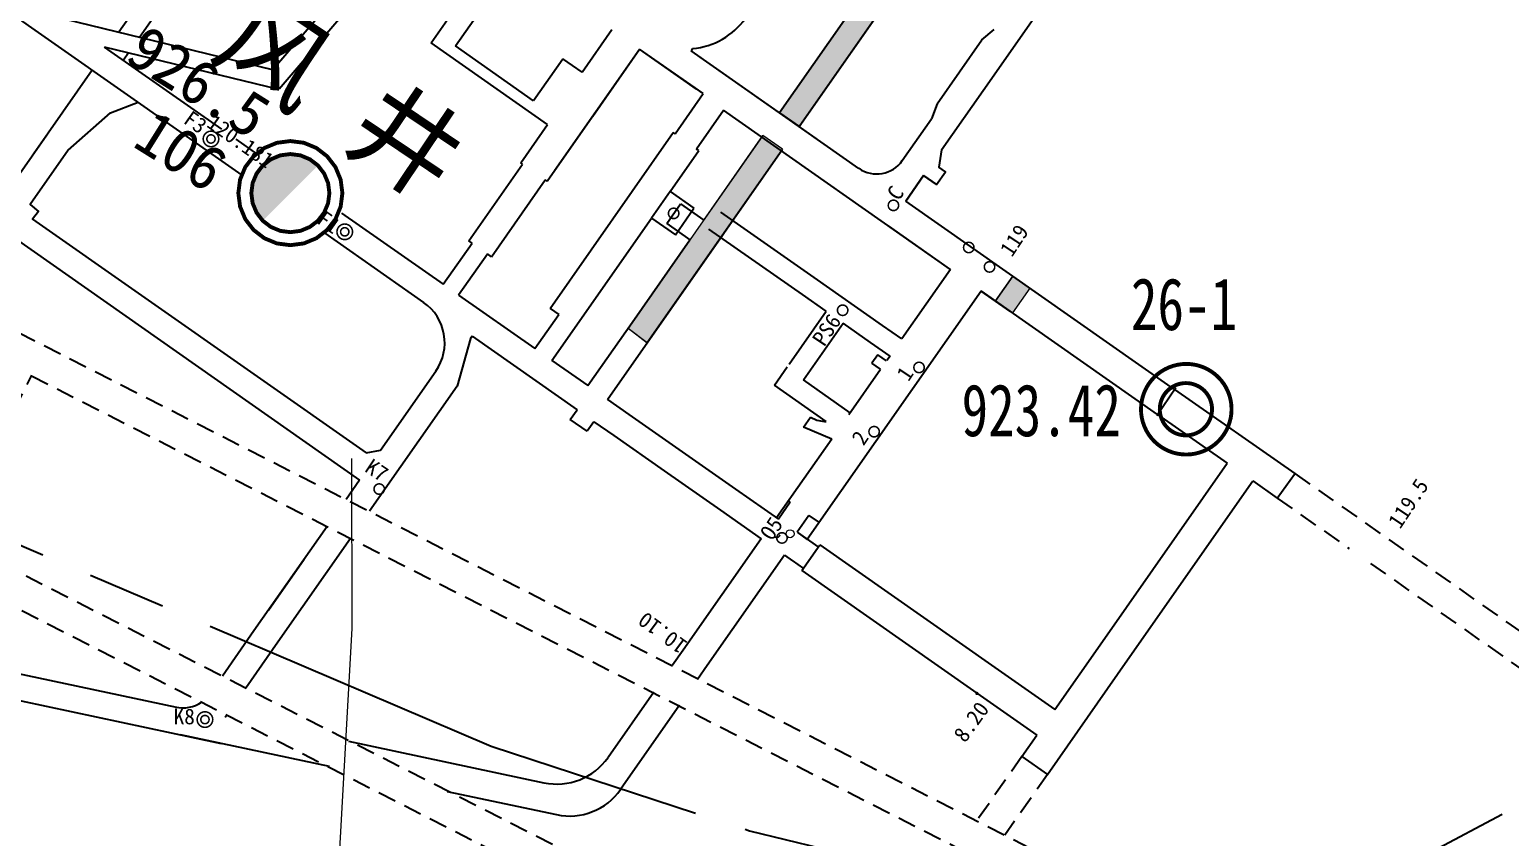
# Model space of a CAD drawing. Header units: inches. Extents: x 36473197 to 36486087, y 3899343 to 3911260.
# Drawn here: x 36483505.3 to 36483789.8, y 3904038.9 to 3904194 of the extents above; entities that cross this region are included whole.
import ezdxf

# ---------------------------------------------------------------- set-up
doc = ezdxf.new("R2010")
doc.units = ezdxf.units.IN
doc.header["$MEASUREMENT"] = 0
doc.linetypes.add('可采边界', pattern=[0.047, 0.02, -0.002, 0.003, -0.002, 0.02])
doc.linetypes.add('虚线', pattern=[0.0045, 0.00175, -0.001, 0.00175])
doc.layers.get('0').update_dxf_attribs({"lineweight": 0})
doc.layers.get('Defpoints').update_dxf_attribs({"lineweight": 0})
for name, color, linetype, lineweight in [('井筒', 7, 'Continuous', 0), ('可采边界', 7, 'Continuous', 0), ('四盘区辅运巷', 7, 'Continuous', 0), ('导线点', 7, 'Continuous', 0), ('巷道', 7, 'Continuous', 0), ('巷道掘进尺', 7, 'Continuous', 0), ('水仓', 7, 'Continuous', 0), ('等值线', 7, 'Continuous', 0), ('等值线注记东区', 7, 'Continuous', 0), ('西区开拓设计', 7, 'Continuous', 0), ('采空区', 7, 'Continuous', 0), ('钻孔', 7, 'Continuous', 0)]:
    doc.layers.add(name, color=color, linetype=linetype, lineweight=lineweight)
doc.layers.add('保护煤柱', color=7, linetype='Continuous', lineweight=0, true_color=0xff0042)
doc.layers.add('巷道1', color=7, linetype='Continuous', lineweight=0, true_color=0x2d2d2d)
doc.styles.add('仿宋', font='simfang.ttf')
doc.styles.add('宋体', font='SIMSUN.TTC')
doc.styles.add('黑体', font='simhei.ttf')
doc.linetypes.add('保护煤柱', pattern='A,0.0195,-0.001,[6,西北矿业高家堡煤矿2022年采掘接续图(2022.8.14).shx,S=1.01575e-06,R=0,X=0,Y=0],0.0195', length=0.04)
doc.dimstyles.get("Standard").update_dxf_attribs({"dimtxt": 30, "dimasz": 20, "dimexe": 0.18, "dimexo": 0.0625, "dimgap": 0.09, "dimtad": 1, "dimdec": 0, "dimzin": 0, "dimdsep": 46, "dimtxsty": '仿宋', "dimcen": 0.09, "dimclrd": 150, "dimclre": 150, "dimadec": 0, "dimazin": 0, "dimtfac": 1, "dimtdec": 0, "dimtofl": 0, "dimtmove": 0, "dimatfit": 3, "dimfxl": 1, "dimtolj": 1, "dimtzin": 0, "dimlwd": 0, "dimarcsym": 0})

# ---------------------------------------------------------------- blocks, each defined once
blk = doc.blocks.new('圆形竖井')
blk.add_hatch(color=0).paths.add_polyline_path([(-7.48, -0.5), (-7.61, 0.4), (-7.36, 1.46), (-7.2, 2.5), (-6.73, 3.31), (-5.65, 4.94), (-4.96, 5.78), (-2.42, 7.1), (-0.5, 7.48), (0.92, 7.58), (2.5, 7.2), (3.89, 6.52), (4.94, 5.65), (6.23, 4.17), (7.1, 2.42), (-7.1, -2.42)], flags=17)
at = {"color": 0, "const_width": 0.75}
for points in [[(8.97, -4.41), (9.81, -1.94), (9.98, 0.67), (9.46, 3.23), (8.31, 5.57), (6.59, 7.53), (4.41, 8.97), (1.94, 9.81), (-0.67, 9.98), (-3.23, 9.46), (-5.57, 8.31), (-7.53, 6.59), (-8.97, 4.41), (-9.81, 1.94), (-9.98, -0.67), (-9.46, -3.23), (-8.31, -5.57), (-6.59, -7.53), (-4.41, -8.97), (-1.94, -9.81), (0.67, -9.98), (3.23, -9.46), (5.57, -8.31), (7.53, -6.59), (8.97, -4.41)], [(6.73, -3.31), (7.36, -1.46), (7.48, 0.5), (7.1, 2.42), (6.23, 4.17), (4.94, 5.65), (3.31, 6.73), (1.46, 7.36), (-0.5, 7.48), (-2.42, 7.1), (-4.17, 6.23), (-5.65, 4.94), (-6.73, 3.31), (-7.36, 1.46), (-7.48, -0.5), (-7.1, -2.42), (-6.23, -4.17), (-4.94, -5.65), (-3.31, -6.73), (-1.46, -7.36), (0.5, -7.48), (2.42, -7.1), (4.17, -6.23), (5.65, -4.94), (6.73, -3.31)]]:
    blk.add_lwpolyline(points, dxfattribs=at)
blk = doc.blocks.new('lr_block_371')
at = {"color": 7, "const_width": 0.3}
blk.add_lwpolyline([(1, 0), (0.97, 0.26), (0.87, 0.5), (0.71, 0.71), (0.5, 0.87), (0.26, 0.97), (0, 1), (-0.26, 0.97), (-0.5, 0.87), (-0.71, 0.71), (-0.87, 0.5), (-0.97, 0.26), (-1, 0), (-0.97, -0.26), (-0.87, -0.5), (-0.71, -0.71), (-0.5, -0.87), (-0.26, -0.97), (0, -1), (0.26, -0.97), (0.5, -0.87), (0.71, -0.71), (0.87, -0.5), (0.97, -0.26), (1, 0)], dxfattribs=at)
blk = doc.blocks.new('lr_block_396')
at = {"color": 7, "const_width": 0.3}
blk.add_lwpolyline([(1, 0), (0.97, 0.26), (0.87, 0.5), (0.71, 0.71), (0.5, 0.87), (0.26, 0.97), (0, 1), (-0.26, 0.97), (-0.5, 0.87), (-0.71, 0.71), (-0.87, 0.5), (-0.97, 0.26), (-1, 0), (-0.97, -0.26), (-0.87, -0.5), (-0.71, -0.71), (-0.5, -0.87), (-0.26, -0.97), (0, -1), (0.26, -0.97), (0.5, -0.87), (0.71, -0.71), (0.87, -0.5), (0.97, -0.26), (1, 0)], dxfattribs=at)
blk = doc.blocks.new('lr_block_412')
at = {"color": 7, "const_width": 0.3}
for points in [[(1.5, 0), (1.45, 0.39), (1.3, 0.75), (1.06, 1.06), (0.75, 1.3), (0.39, 1.45), (0, 1.5), (-0.39, 1.45), (-0.75, 1.3), (-1.06, 1.06), (-1.3, 0.75), (-1.45, 0.39), (-1.5, 0), (-1.45, -0.39), (-1.3, -0.75), (-1.06, -1.06), (-0.75, -1.3), (-0.39, -1.45), (0, -1.5), (0.39, -1.45), (0.75, -1.3), (1.06, -1.06), (1.3, -0.75), (1.45, -0.39), (1.5, 0)], [(0.8, 0), (0.77, 0.21), (0.69, 0.4), (0.57, 0.57), (0.4, 0.69), (0.21, 0.77), (0, 0.8), (-0.21, 0.77), (-0.4, 0.69), (-0.57, 0.57), (-0.69, 0.4), (-0.77, 0.21), (-0.8, 0), (-0.77, -0.21), (-0.69, -0.4), (-0.57, -0.57), (-0.4, -0.69), (-0.21, -0.77), (0, -0.8), (0.21, -0.77), (0.4, -0.69), (0.57, -0.57), (0.69, -0.4), (0.77, -0.21), (0.8, 0)]]:
    blk.add_lwpolyline(points, dxfattribs=at)
blk = doc.blocks.new('lr_block_441')
at = {"color": 7, "const_width": 0.3}
for points in [[(1.5, 0), (1.45, 0.39), (1.3, 0.75), (1.06, 1.06), (0.75, 1.3), (0.39, 1.45), (0, 1.5), (-0.39, 1.45), (-0.75, 1.3), (-1.06, 1.06), (-1.3, 0.75), (-1.45, 0.39), (-1.5, 0), (-1.45, -0.39), (-1.3, -0.75), (-1.06, -1.06), (-0.75, -1.3), (-0.39, -1.45), (0, -1.5), (0.39, -1.45), (0.75, -1.3), (1.06, -1.06), (1.3, -0.75), (1.45, -0.39), (1.5, 0)], [(0.8, 0), (0.77, 0.21), (0.69, 0.4), (0.57, 0.57), (0.4, 0.69), (0.21, 0.77), (0, 0.8), (-0.21, 0.77), (-0.4, 0.69), (-0.57, 0.57), (-0.69, 0.4), (-0.77, 0.21), (-0.8, 0), (-0.77, -0.21), (-0.69, -0.4), (-0.57, -0.57), (-0.4, -0.69), (-0.21, -0.77), (0, -0.8), (0.21, -0.77), (0.4, -0.69), (0.57, -0.57), (0.69, -0.4), (0.77, -0.21), (0.8, 0)]]:
    blk.add_lwpolyline(points, dxfattribs=at)
blk = doc.blocks.new('lr_block_443')
at = {"color": 7, "const_width": 0.3}
for points in [[(1.5, 0), (1.45, 0.39), (1.3, 0.75), (1.06, 1.06), (0.75, 1.3), (0.39, 1.45), (0, 1.5), (-0.39, 1.45), (-0.75, 1.3), (-1.06, 1.06), (-1.3, 0.75), (-1.45, 0.39), (-1.5, 0), (-1.45, -0.39), (-1.3, -0.75), (-1.06, -1.06), (-0.75, -1.3), (-0.39, -1.45), (0, -1.5), (0.39, -1.45), (0.75, -1.3), (1.06, -1.06), (1.3, -0.75), (1.45, -0.39), (1.5, 0)], [(0.8, 0), (0.77, 0.21), (0.69, 0.4), (0.57, 0.57), (0.4, 0.69), (0.21, 0.77), (0, 0.8), (-0.21, 0.77), (-0.4, 0.69), (-0.57, 0.57), (-0.69, 0.4), (-0.77, 0.21), (-0.8, 0), (-0.77, -0.21), (-0.69, -0.4), (-0.57, -0.57), (-0.4, -0.69), (-0.21, -0.77), (0, -0.8), (0.21, -0.77), (0.4, -0.69), (0.57, -0.57), (0.69, -0.4), (0.77, -0.21), (0.8, 0)]]:
    blk.add_lwpolyline(points, dxfattribs=at)
blk = doc.blocks.new('lr_block_444')
at = {"color": 7, "const_width": 0.3}
blk.add_lwpolyline([(1, 0), (0.97, 0.26), (0.87, 0.5), (0.71, 0.71), (0.5, 0.87), (0.26, 0.97), (0, 1), (-0.26, 0.97), (-0.5, 0.87), (-0.71, 0.71), (-0.87, 0.5), (-0.97, 0.26), (-1, 0), (-0.97, -0.26), (-0.87, -0.5), (-0.71, -0.71), (-0.5, -0.87), (-0.26, -0.97), (0, -1), (0.26, -0.97), (0.5, -0.87), (0.71, -0.71), (0.87, -0.5), (0.97, -0.26), (1, 0)], dxfattribs=at)
blk = doc.blocks.new('临时经纬仪导线点')
at = {"color": 0, "const_width": 0.3}
blk.add_lwpolyline([(1, 0), (0.97, 0.26), (0.87, 0.5), (0.71, 0.71), (0.5, 0.87), (0.26, 0.97), (0, 1), (-0.26, 0.97), (-0.5, 0.87), (-0.71, 0.71), (-0.87, 0.5), (-0.97, 0.26), (-1, 0), (-0.97, -0.26), (-0.87, -0.5), (-0.71, -0.71), (-0.5, -0.87), (-0.26, -0.97), (0, -1), (0.26, -0.97), (0.5, -0.87), (0.71, -0.71), (0.87, -0.5), (0.97, -0.26), (1, 0)], dxfattribs=at)
blk = doc.blocks.new('*D205')
at = {"layer": 'Defpoints', "color": 0, "transparency": 16777216}
for p in [(36485936.09, 3904772.87), (36482207.75, 3899448.44), (36482358.83, 3899342.66)]:
    blk.add_point(p, dxfattribs=at)
at = {"layer": '四盘区辅运巷', "color": 150, "lineweight": -2, "transparency": 16777216}
for p, q in [((36485936.14, 3904772.84), (36486087.31, 3904666.98)), ((36482207.81, 3899448.41), (36482358.98, 3899342.55))]:
    blk.add_line(p, q, dxfattribs=at)
at = {"layer": '四盘区辅运巷', "color": 150, "lineweight": 0, "transparency": 16777216}
blk.add_line((36486075.69, 3904650.7), (36482370.3, 3899359.04), dxfattribs=at)
at = {"layer": '四盘区辅运巷', "color": 150, "transparency": 16777216}
for points in [[(36486072.96, 3904652.61), (36486078.42, 3904648.79), (36486087.16, 3904667.08)], [(36482367.57, 3899360.95), (36482373.03, 3899357.13), (36482358.83, 3899342.66)]]:
    blk.add_solid(points, dxfattribs=at)
at = {"layer": '四盘区辅运巷', "color": 0, "transparency": 16777216, "insert": (36484210.49, 3902013.62), "char_height": 30, "attachment_point": 5, "rotation": 54.9991, "style": '仿宋'}
blk.add_mtext('\\A1;650', dxfattribs=at)

msp = doc.modelspace()

# ---------------------------------------------------------------- hatches: boundary and pattern name
at = {"layer": '水仓', "true_color": 0x00ff00}
msp.add_hatch(color=3, dxfattribs=at).paths.add_polyline_path([(36483527.41, 3904316.49), (36483529.13, 3904318.95), (36483530.12, 3904318.26), (36483633.92, 3904466.39), (36483634.29, 3904466.77), (36483634.62, 3904467.06), (36483634.79, 3904467.19), (36483634.96, 3904467.32), (36483635.01, 3904467.35), (36483635.32, 3904467.56), (36483635.5, 3904467.67), (36483635.7, 3904467.78), (36483635.91, 3904467.89), (36483636.05, 3904467.95), (36483636.33, 3904468.07), (36483636.47, 3904468.13), (36483636.71, 3904468.22), (36483637.02, 3904468.31), (36483637.3, 3904468.38), (36483637.69, 3904468.46), (36483637.96, 3904468.51), (36483638.26, 3904468.54), (36483638.5, 3904468.56), (36483638.79, 3904468.57), (36483639.09, 3904468.56), (36483639.6, 3904468.53), (36483640.07, 3904468.46), (36483640.51, 3904468.36), (36483641.15, 3904468.16), (36483641.48, 3904468.03), (36483641.87, 3904467.85), (36483642.25, 3904467.64), (36483642.48, 3904467.5), (36483642.92, 3904467.2), (36483777.62, 3904372.88), (36483778.22, 3904372.4), (36483779.2, 3904371.31), (36483779.84, 3904370.22), (36483780.29, 3904368.94), (36483780.45, 3904367.84), (36483780.44, 3904366.76), (36483780.18, 3904365.46), (36483780.05, 3904365.07), (36483649.36, 3904178.03), (36483653.13, 3904175.39), (36483783.02, 3904360.92), (36483783.4, 3904361.49), (36483783.89, 3904362.38), (36483784.62, 3904364.25), (36483784.86, 3904365.27), (36483785.01, 3904366.3), (36483785.07, 3904367.4), (36483785.04, 3904368.12), (36483785.01, 3904368.56), (36483784.63, 3904370.52), (36483784.38, 3904371.26), (36483784.07, 3904372.04), (36483783.59, 3904372.98), (36483782.76, 3904374.24), (36483782.22, 3904374.9), (36483781.87, 3904375.28), (36483781.33, 3904375.79), (36483780.52, 3904376.46), (36483779.36, 3904377.28), (36483645.34, 3904471.12), (36483644.2, 3904471.82), (36483643.62, 3904472.11), (36483642.82, 3904472.45), (36483642, 3904472.72), (36483640.66, 3904473.02), (36483638.85, 3904473.17), (36483637.71, 3904473.11), (36483636.45, 3904472.91), (36483634.2, 3904472.17), (36483632.36, 3904471.11), (36483631.55, 3904470.49), (36483630.97, 3904469.96), (36483630.54, 3904469.52), (36483629.87, 3904468.73), (36483629.19, 3904467.77), (36483627.78, 3904465.76), (36483526.35, 3904320.9), (36483527.32, 3904320.22), (36483525.6, 3904317.76)], flags=17)
at = {"layer": '水仓', "true_color": 0xbfff00}
for points in [[(36483527.41, 3904316.49), (36483529.13, 3904318.95), (36483530.12, 3904318.26), (36483633.92, 3904466.39), (36483634.29, 3904466.77), (36483634.62, 3904467.06), (36483634.79, 3904467.19), (36483634.96, 3904467.32), (36483635.01, 3904467.35), (36483635.32, 3904467.56), (36483635.5, 3904467.67), (36483635.7, 3904467.78), (36483635.91, 3904467.89), (36483636.05, 3904467.95), (36483636.33, 3904468.07), (36483636.47, 3904468.13), (36483636.71, 3904468.22), (36483637.02, 3904468.31), (36483637.3, 3904468.38), (36483637.69, 3904468.46), (36483637.96, 3904468.51), (36483638.26, 3904468.54), (36483638.5, 3904468.56), (36483638.79, 3904468.57), (36483639.09, 3904468.56), (36483639.6, 3904468.53), (36483640.07, 3904468.46), (36483640.51, 3904468.36), (36483641.15, 3904468.16), (36483641.48, 3904468.03), (36483641.87, 3904467.85), (36483642.25, 3904467.64), (36483642.48, 3904467.5), (36483642.92, 3904467.2), (36483777.62, 3904372.88), (36483778.22, 3904372.4), (36483779.2, 3904371.31), (36483779.84, 3904370.22), (36483780.29, 3904368.94), (36483780.45, 3904367.84), (36483780.44, 3904366.76), (36483780.18, 3904365.46), (36483780.05, 3904365.07), (36483649.36, 3904178.03), (36483653.13, 3904175.39), (36483783.02, 3904360.92), (36483783.4, 3904361.49), (36483783.89, 3904362.38), (36483784.62, 3904364.25), (36483784.86, 3904365.27), (36483785.01, 3904366.3), (36483785.07, 3904367.4), (36483785.04, 3904368.12), (36483785.01, 3904368.56), (36483784.63, 3904370.52), (36483784.38, 3904371.26), (36483784.07, 3904372.04), (36483783.59, 3904372.98), (36483782.76, 3904374.24), (36483782.22, 3904374.9), (36483781.87, 3904375.28), (36483781.33, 3904375.79), (36483780.52, 3904376.46), (36483779.36, 3904377.28), (36483645.34, 3904471.12), (36483644.2, 3904471.82), (36483643.62, 3904472.11), (36483642.82, 3904472.45), (36483642, 3904472.72), (36483640.66, 3904473.02), (36483638.85, 3904473.17), (36483637.71, 3904473.11), (36483636.45, 3904472.91), (36483634.2, 3904472.17), (36483632.36, 3904471.11), (36483631.55, 3904470.49), (36483630.97, 3904469.96), (36483630.54, 3904469.52), (36483629.87, 3904468.73), (36483629.19, 3904467.77), (36483627.78, 3904465.76), (36483526.35, 3904320.9), (36483527.32, 3904320.22), (36483525.6, 3904317.76)], [(36483620.27, 3904136.66), (36483623.95, 3904133.86), (36483649.95, 3904171.02), (36483646.18, 3904173.66)]]:
    msp.add_hatch(color=60, dxfattribs=at).paths.add_polyline_path(points, flags=17)
at = {"layer": '水仓', "true_color": 0xffc000}
msp.add_hatch(color=40, dxfattribs=at).paths.add_polyline_path([(36483620.27, 3904136.66), (36483623.95, 3904133.88), (36483649.95, 3904171.02), (36483646.18, 3904173.66)], flags=17)
at = {"layer": '采空区'}
h = msp.add_hatch(color=7, dxfattribs=at)
h.set_gradient(color1=(0, 255, 0), color2=(0, 255, 0), one_color=1)
h.paths.add_polyline_path([(36483694.17, 3904146.65), (36483690.83, 3904141.89), (36483694.12, 3904139.61), (36483697.45, 3904144.36)], flags=17)

# ---------------------------------------------------------------- linework, layer by layer
at = {"layer": '保护煤柱', "color": 1, "linetype": '保护煤柱', "lineweight": 30, "ltscale": 3750, "true_color": 0xff0000}
msp.add_arc((36483555.38, 3904162.59, -0.2), 409.89, 225.7953, 43.0751, dxfattribs=at)
msp.add_arc((36483555.38, 3904162.59, -0.2), 409.89, 225.7953, 43.0751, dxfattribs=at)
at = {"layer": '可采边界', "linetype": '可采边界', "lineweight": 30, "ltscale": 5000, "flags": 128}
msp.add_lwpolyline([(36482890.49, 3904878.59), (36482874.03, 3904848.73), (36482864.38, 3904826.44), (36482852.28, 3904788.78), (36482843.27, 3904750.22), (36482826.19, 3904566.7), (36482825.62, 3904535.03), (36482826.03, 3904527.65), (36482826.82, 3904521.5), (36482827.44, 3904518.47), (36482828.64, 3904514.46), (36482830.95, 3904508.61), (36482832.79, 3904504.85), (36482833.82, 3904503.03), (36482837.17, 3904498.06), (36482840.87, 3904493.33), (36482857.49, 3904475.64), (36482898.18, 3904439.37), (36482935.02, 3904411.22), (36483404.1, 3904137.41), (36483593.98, 3904056.36), (36483643.59, 3904040.14), (36483677.07, 3904031.93), (36483701.95, 3904027.95), (36483717.88, 3904026.72), (36483725.47, 3904026.59), (36483740.62, 3904027.31), (36483752.79, 3904029.17), (36483764.72, 3904032.17), (36483772.41, 3904034.93), (36483797.37, 3904048.24), (36483800.87, 3904050.36), (36483830.53, 3904074.08), (36483863.4, 3904108.5), (36483908.01, 3904166.75), (36483940.98, 3904215.19)], dxfattribs=at)
at = {"layer": '导线点', "color": 1, "true_color": 0xff0000}
msp.add_circle((36483651.39, 3904097.17), 0.763, dxfattribs=at)
at = {"layer": '巷道', "color": 30, "linetype": 'Continuous', "lineweight": 30, "true_color": 0xff8000, "flags": 128}
msp.add_lwpolyline([(36483744.97, 3904104), (36483748.31, 3904108.62)], dxfattribs=at)
at = {"layer": '巷道1', "color": 30, "linetype": 'Continuous', "lineweight": 30, "true_color": 0xff8000}
for p, q in [((36483546.11, 3904166.03, -0.2), (36483436.3, 3904242.92, -0.2)), ((36483397.39, 3904227.43), (36483568.69, 3904107.49, -0.2)), ((36483539.7, 3904211.5, -0.2), (36483526.4, 3904192.5, -0.2)), ((36483539.7, 3904211.5, -0.2), (36483526.4, 3904192.5, -0.2)), ((36483582.41, 3904191.46, -1.94), (36483595.03, 3904209.48, -1.94)), ((36483587.11, 3904190.85, -1.94), (36483598.47, 3904207.07, -1.94)), ((36483526.14, 3904198.76, -0.2), (36483522.43, 3904193.47, -0.2)), ((36483551.96, 3904186.26), (36483512, 3904196.02)), ((36483611.42, 3904185.79, -1.94), (36483617.16, 3904193.98, -1.94)), ((36483688.23, 3904192.04), (36483690.6, 3904194.04)), ((36483542.21, 3904174.87, -0.2), (36483519.67, 3904190.64, -0.2)), ((36483553.17, 3904182.47), (36483519.67, 3904190.64)), ((36483520.34, 3904190.48, -0.2), (36483520.2, 3904190.28, -0.2)), ((36483524.3, 3904189.51, -0.2), (36483523.31, 3904188.1, -0.2)), ((36483524.3, 3904189.51, -0.2), (36483523.31, 3904188.1, -0.2)), ((36483604.79, 3904175.79, -1.94), (36483582.41, 3904191.46, -1.94)), ((36483602.12, 3904180.34, -0.2), (36483587.11, 3904190.85, -0.2)), ((36483604.7, 3904164.86, -1.94), (36483622.49, 3904190.25, -1.94)), ((36483606.14, 3904166.91, -1.94), (36483622.49, 3904190.25, -1.94)), ((36483613.47, 3904177.39, -1.94), (36483622.49, 3904190.25, -1.94)), ((36483613.47, 3904177.39, -1.94), (36483622.49, 3904190.25, -1.94)), ((36483634.6, 3904181.77, -0.2), (36483622.49, 3904190.25, -0.2)), ((36483633.44, 3904182.59, -0.2), (36483622.49, 3904190.25, -0.2)), ((36483634.72, 3904181.69, -0.2), (36483622.49, 3904190.25, -0.2)), ((36483633.44, 3904182.58, -0.2), (36483622.49, 3904190.25, -0.2)), ((36483634.6, 3904181.77, -0.2), (36483622.49, 3904190.25, -0.2)), ((36483633.44, 3904182.59, -0.2), (36483622.49, 3904190.25, -0.2)), ((36483634.72, 3904181.69, -0.2), (36483622.49, 3904190.25, -0.2)), ((36483633.44, 3904182.58, -0.2), (36483622.49, 3904190.25, -0.2)), ((36483632.66, 3904190.33, -0.2), (36483632.38, 3904189.92, -0.2)), ((36483632.66, 3904190.33, -0.2), (36483632.38, 3904189.92, -0.2)), ((36483656.42, 3904173.09, -0.2), (36483632.38, 3904189.92, -0.2)), ((36483664.63, 3904167.34, -0.2), (36483632.38, 3904189.92, -0.2)), ((36483679.62, 3904179.75), (36483688.23, 3904192.04)), ((36483602.12, 3904180.35, -1.94), (36483607.74, 3904188.37, -1.94)), ((36483611.42, 3904185.79, -0.2), (36483607.74, 3904188.37, -0.2)), ((36483517.33, 3904186.18, -0.2), (36483506.04, 3904170.06, -0.2)), ((36483629.3, 3904173.95, -0.2), (36483634.72, 3904181.69, -0.2)), ((36483633.4, 3904171.08, -0.2), (36483638.59, 3904178.5, -0.2)), ((36483682.23, 3904147.92, -0.2), (36483638.59, 3904178.5, -0.2)), ((36483599.63, 3904168.42, -0.2), (36483604.79, 3904175.79, -0.2)), ((36483672.95, 3904168.83), (36483678.56, 3904176.84)), ((36483508.59, 3904173.69, -0.2), (36483500.12, 3904161.61, -0.2)), ((36483549.13, 3904170.02, -0.2), (36483544.99, 3904172.92, -0.2)), ((36483605.31, 3904140.45, -0.2), (36483628.94, 3904174.2, -0.2)), ((36483629.3, 3904173.95, -0.2), (36483628.94, 3904174.2, -0.2)), ((36483628.35, 3904162.89, -0.2), (36483633.85, 3904170.76, -0.2)), ((36483633.85, 3904170.76, -0.2), (36483633.4, 3904171.08, -0.2)), ((36483633.61, 3904170.93, -0.2), (36483633.44, 3904171.04, -0.2)), ((36483589.66, 3904153.41, 1.54), (36483599.99, 3904168.16, 1.54)), ((36483599.99, 3904168.16, 1.54), (36483599.63, 3904168.42, 1.54)), ((36483679.5, 3904164.25), (36483681.23, 3904166.7)), ((36483594.01, 3904150.38, 1.54), (36483604.34, 3904165.12, 1.54)), ((36483604.7, 3904164.86, 3.28), (36483604.34, 3904165.12, 3.28)), ((36483673.6, 3904161.05), (36483677.04, 3904165.97)), ((36483673.61, 3904161.05), (36483677.05, 3904165.97)), ((36483677.05, 3904165.97), (36483673.61, 3904161.05)), ((36483679.5, 3904164.25), (36483677.05, 3904165.97)), ((36483628.35, 3904162.89, -0.2), (36483624.79, 3904157.81, -0.2)), ((36483628.35, 3904162.89, -0.2), (36483632.93, 3904159.68, -0.2)), ((36483565.21, 3904158.76, -0.2), (36483584.75, 3904145.08, -0.2)), ((36483627.71, 3904156.75, -0.2), (36483630.35, 3904160.52, -0.2)), ((36483629.38, 3904154.6, -0.2), (36483632.93, 3904159.68, -0.2)), ((36483630.35, 3904160.52, -0.2), (36483634.8, 3904157.4, -0.2)), ((36483656.04, 3904146.37), (36483638.11, 3904158.93)), ((36483605.63, 3904130.45, -0.2), (36483624.79, 3904157.81, -0.2)), ((36483624.79, 3904157.81, -0.2), (36483629.38, 3904154.6, -0.2)), ((36483627.71, 3904156.75, -0.2), (36483632.16, 3904153.63, -0.2)), ((36483631.03, 3904157.23, -0.2), (36483631.03, 3904157.23, -0.2)), ((36483653.75, 3904143.09), (36483635.81, 3904155.65)), ((36483682.24, 3904147.93), (36483670.28, 3904156.3)), ((36483561.99, 3904154.91, -0.2), (36483580.98, 3904141.61, -0.2)), ((36483584.76, 3904145.09, 1.54), (36483590.28, 3904152.98, 1.54)), ((36483616.31, 3904122.98, -0.2), (36483638.51, 3904154.68, -0.2)), ((36483587.71, 3904143.03, 1.54), (36483593.23, 3904150.92, 1.54)), ((36483669.15, 3904137.19), (36483656.04, 3904146.37)), ((36483587.7, 3904143.01, -0.2), (36483602.36, 3904132.75, -0.2)), ((36483658.3, 3904139.91), (36483653.75, 3904143.09)), ((36483693.62, 3904139.94, -0.2), (36483688.13, 3904143.79, -0.2)), ((36483182.64, 3904138.44, -0.2), (36483533.49, 3904063.87, -0.2)), ((36483602.36, 3904132.75, -0.2), (36483606.95, 3904139.3, -0.2)), ((36483605.31, 3904140.45, -0.2), (36483606.95, 3904139.3, -0.2)), ((36483612.54, 3904125.62, -0.2), (36483621.04, 3904137.75, -0.2)), ((36483666.85, 3904133.92), (36483661.57, 3904137.61)), ((36483672.88, 3904134.58), (36483669.15, 3904137.19)), ((36483590.01, 3904134.68, -0.2), (36483590.29, 3904135.09, -0.2)), ((36483590.29, 3904135.09, -0.2), (36483610.46, 3904120.97, -0.2)), ((36483605.63, 3904130.45, -0.2), (36483612.54, 3904125.62, -0.2)), ((36483658.34, 3904118.76), (36483648.37, 3904125.74)), ((36483662.96, 3904120.4), (36483653.95, 3904126.72)), ((36483721.83, 3904119.9), (36483725.53, 3904125.26)), ((36483616.31, 3904122.98, -0.2), (36483620.4, 3904120.11, -0.2)), ((36483609.16, 3904119.12, -0.2), (36483610.46, 3904120.97, -0.2)), ((36483612.41, 3904116.85, -0.2), (36483609.16, 3904119.12, -0.2)), ((36483613.7, 3904118.7, -0.2), (36483612.41, 3904116.85, -0.2)), ((36483613.7, 3904118.7, -0.2), (36483617.54, 3904116.02, -0.2)), ((36483620.4, 3904120.11, -0.2), (36483630.04, 3904113.37, -0.2)), ((36483617.54, 3904116.02, -0.2), (36483627.17, 3904109.27, -0.2)), ((36483630.04, 3904113.37, -0.2), (36483640.88, 3904105.77, -0.2)), ((36483568.69, 3904107.49, -0.2), (36483566.08, 3904103.78, -0.2)), ((36483627.17, 3904109.27, -0.2), (36483638.02, 3904101.68, -0.2)), ((36483640.88, 3904105.77, -0.2), (36483649.14, 3904099.99, -0.2)), ((36483638.02, 3904101.68, -0.2), (36483645.82, 3904096.21, -0.2)), ((36483562.44, 3904098.57, -0.2), (36483548.39, 3904078.51, -0.2)), ((36483652.73, 3904097.48, -0.2), (36483656.83, 3904094.61, -0.2)), ((36483652.73, 3904097.48, -0.2), (36483654.7, 3904096.1, -0.2)), ((36483650.32, 3904093.06, -0.2), (36483651.83, 3904092.01, -0.2)), ((36483653.67, 3904090.1), (36483657.11, 3904095.02)), ((36483551.19, 3904082.51, -0.2), (36483558.05, 3904092.3, -0.2)), ((36483651.76, 3904092.05, -0.2), (36483653.96, 3904090.51, -0.2)), ((36483548.39, 3904078.51, -0.2), (36483542.33, 3904069.86, -0.2)), ((36483467.95, 3904072.69, -0.2), (36483542.08, 3904056.93, -0.2))]:
    msp.add_line(p, q, dxfattribs=at)
at = {"layer": '巷道1', "color": 30, "lineweight": 30, "true_color": 0xff8000}
for p, q in [((36483603.55, 3904241.32), (36483553.23, 3904182.54)), ((36483551.96, 3904186.26), (36483579.18, 3904218.06)), ((36483670.59, 3904131.3), (36483666.85, 3904133.92))]:
    msp.add_line(p, q, dxfattribs=at)
at = {"layer": '巷道1', "color": 40, "linetype": 'Continuous', "lineweight": 30, "true_color": 0xffc000}
for p, q in [((36483624.8, 3904135.11, -0.2), (36483649.95, 3904171.02, -0.2)), ((36483621.04, 3904137.75, -0.2), (36483632.16, 3904153.63, -0.2))]:
    msp.add_line(p, q, dxfattribs=at)
at = {"layer": '巷道1', "color": 40, "lineweight": 30, "true_color": 0xffc000, "flags": 128}
msp.add_lwpolyline([(36483671.31, 3904209.38), (36483649.36, 3904178.03), (36483653.13, 3904175.39), (36483703.14, 3904246.82)], dxfattribs=at)
at = {"layer": '巷道1', "color": 30, "linetype": 'Continuous', "lineweight": 30, "true_color": 0xff8000, "flags": 128}
for points in [[(36483690.6, 3904185.31), (36483717.65, 3904223.94)], [(36483611.42, 3904185.79), (36483617.16, 3904193.98)], [(36483611.42, 3904185.79), (36483617.16, 3904193.98)], [(36483632.66, 3904190.33), (36483632.38, 3904189.92)], [(36483512.68, 3904170.83), (36483520.82, 3904177.99), (36483526.11, 3904180.03)], [(36483679.62, 3904179.75), (36483678.56, 3904176.84)], [(36483512.68, 3904170.83), (36483505.37, 3904160.38), (36483505.37, 3904160.38), (36483506.98, 3904159.09), (36483505.86, 3904157.59), (36483505.86, 3904157.59), (36483569.92, 3904112.74), (36483572.7, 3904113.23), (36483583.31, 3904128.38)], [(36483680.49, 3904170.88), (36483680, 3904167.56)], [(36483677.05, 3904165.97), (36483679.51, 3904164.24), (36483681.23, 3904166.7), (36483680, 3904167.56)], [(36483590.28, 3904152.98), (36483589.66, 3904153.41)], [(36483594.01, 3904150.37), (36483593.23, 3904150.92)], [(36483682.23, 3904147.92), (36483672.88, 3904134.58)], [(36483688.13, 3904143.79), (36483654.7, 3904096.1)], [(36483651.19, 3904129.75), (36483658.3, 3904139.91)], [(36483653.95, 3904126.72), (36483661.57, 3904137.61)], [(36483590.29, 3904135.09), (36483590.01, 3904134.68), (36483587.41, 3904125.51), (36483576.61, 3904110.1)], [(36483668.25, 3904131.56), (36483667.1, 3904129.92)], [(36483668.74, 3904128.77), (36483667.1, 3904129.92)], [(36483669.89, 3904130.41), (36483668.25, 3904131.56)], [(36483670.59, 3904131.3), (36483669.99, 3904130.44)], [(36483648.37, 3904125.74), (36483650.81, 3904129.22)], [(36483668.79, 3904128.74), (36483662.69, 3904120.03)], [(36483668.79, 3904128.74), (36483662.69, 3904120.03)], [(36483653.98, 3904117.63), (36483655.34, 3904119.58)], [(36483655.34, 3904119.58), (36483656.52, 3904118.97)], [(36483656.52, 3904118.97), (36483657.62, 3904118.78), (36483657.99, 3904118.75), (36483658.34, 3904118.76)], [(36483659.42, 3904115.36), (36483648.81, 3904100.22)], [(36483659.42, 3904115.36), (36483653.98, 3904117.63)], [(36483576.61, 3904110.1), (36483570.58, 3904101.49)], [(36483651.4, 3904103.22), (36483649.14, 3904099.99)], [(36483651.4, 3904103.22), (36483651.08, 3904103.45)], [(36483654.99, 3904100.7), (36483652.73, 3904097.48)], [(36483654.99, 3904100.7), (36483656.96, 3904099.33)], [(36483566.93, 3904096.27), (36483552.99, 3904076.35)], [(36483552.99, 3904076.35), (36483546.83, 3904067.56)], [(36483543.19, 3904062.36), (36483542.85, 3904061.88)]]:
    msp.add_lwpolyline(points, dxfattribs=at)
msp.add_lwpolyline([(36483632.66, 3904190.33, 0.221076), (36483642.81, 3904196.19)], format="xyb", dxfattribs=at)
at = {"layer": '巷道1', "color": 30, "linetype": 'Continuous', "lineweight": 30, "true_color": 0xff8000, "elevation": -0.2, "flags": 128}
msp.add_lwpolyline([(36483680.49, 3904170.88), (36483690.6, 3904185.31)], dxfattribs=at)
at = {"layer": '巷道1', "color": 30, "linetype": 'Continuous', "lineweight": 30, "true_color": 0xff8000}
for centre, radius, start, end in [((36483668.04, 3904172.27), 6, 235, 325), ((36483534.74, 3904070.25), 6.5, 257.438, 303.5403)]:
    msp.add_arc(centre, radius, start, end, dxfattribs=at)
msp.add_ellipse((36483575.53, 3904133.83, -0.2), major_axis=(7.78, -5.45), ratio=0.999998, start_param=6.283073, end_param=7.853869, dxfattribs=at)
at = {"layer": '巷道掘进尺', "color": 3, "true_color": 0x00ff00, "const_width": 0.3}
msp.add_lwpolyline([(36483687.44, 3904066.53, -1), (36483687.1, 3904066.53, -1), (36483687.44, 3904066.53)], format="xyb", dxfattribs=at)
at = {"layer": '水仓', "color": 40, "linetype": 'Continuous', "lineweight": 5, "true_color": 0xffc000}
msp.add_line((36483634.8, 3904157.4, -0.2), (36483646.18, 3904173.66, -0.2), dxfattribs=at)
at = {"layer": '水仓', "color": 3, "true_color": 0x00ff00}
for points in [[(36483780.05, 3904365.07), (36483649.36, 3904178.03), (36483653.13, 3904175.39), (36483783.02, 3904360.92)], [(36483620.27, 3904136.66), (36483623.95, 3904133.88), (36483649.95, 3904171.02), (36483646.18, 3904173.66), (36483620.27, 3904136.66)]]:
    msp.add_lwpolyline(points, dxfattribs=at)
at = {"layer": '水仓', "color": 3, "linetype": 'Continuous', "true_color": 0x00ff00, "flags": 128}
for points in [[(36483780.05, 3904365.07), (36483649.36, 3904178.03), (36483653.13, 3904175.39), (36483783.02, 3904360.92)], [(36483620.27, 3904136.66), (36483623.94, 3904133.87), (36483649.95, 3904171.02), (36483646.18, 3904173.66), (36483620.27, 3904136.66)]]:
    msp.add_lwpolyline(points, dxfattribs=at)
at = {"layer": '水仓', "color": 40, "true_color": 0xffc000}
for points in [[(36483780.05, 3904365.07), (36483649.36, 3904178.03), (36483653.13, 3904175.39), (36483783.02, 3904360.92)], [(36483620.27, 3904136.66), (36483623.95, 3904133.86), (36483649.95, 3904171.02), (36483646.18, 3904173.66), (36483620.27, 3904136.66)]]:
    msp.add_lwpolyline(points, dxfattribs=at)
at = {"layer": '等值线', "linetype": 'Continuous', "lineweight": 0, "flags": 128}
msp.add_lwpolyline([(36483552.33, 3903811.81), (36483567.28, 3904078.99), (36483567.17, 3904111.64)], dxfattribs=at)
at = {"layer": '西区开拓设计', "color": 30, "linetype": '虚线', "lineweight": 30, "ltscale": 2000, "true_color": 0xff8000}
for p, q in [((36483297.35, 3904240.7), (36484778.6, 3903485.98)), ((36483297.96, 3904187.31), (36484751.2, 3903446.85)), ((36483489.83, 3904096.45), (36483505.72, 3904127.64)), ((36483505.65, 3904127.5), (36483762.08, 3903996.84)), ((36483748.38, 3904108.72), (36484504.27, 3903579.74)), ((36483744.98, 3904104.02), (36483758.82, 3904094.33)), ((36483489.89, 3904096.58), (36483659.88, 3904009.95, 0)), ((36483762.92, 3904091.46), (36484467.07, 3903598.69)), ((36483630.83, 3904074.81), (36483628.61, 3904071.64)), ((36483635.47, 3904071.85), (36483633.62, 3904069.2)), ((36483695.92, 3904054.42, -0.2), (36483687.25, 3904042.04)), ((36483700.84, 3904050.98), (36483692.65, 3904039.29))]:
    msp.add_line(p, q, dxfattribs=at)
at = {"layer": '西区开拓设计', "color": 30, "linetype": 'Continuous', "lineweight": 30, "true_color": 0xff8000}
for p, q in [((36483725.27, 3904124.87), (36483673.6, 3904161.05)), ((36483682.24, 3904147.93), (36483670.28, 3904156.3)), ((36483721.97, 3904120.1), (36483688.13, 3904143.8)), ((36483693.62, 3904139.94, -0.2), (36483688.13, 3904143.79, -0.2)), ((36483721.83, 3904119.9), (36483725.53, 3904125.26)), ((36483725.28, 3904124.88), (36483748.38, 3904108.72)), ((36483721.98, 3904120.11), (36483735.36, 3904110.75)), ((36483740.28, 3904107.31), (36483744.98, 3904104.02)), ((36483645.82, 3904096.21), (36483630.83, 3904074.81)), ((36483650.32, 3904093.06), (36483635.47, 3904071.85)), ((36483657.11, 3904095.02), (36483690.74, 3904071.47, -0.15)), ((36483653.67, 3904090.1), (36483687.3, 3904066.56, -0.15)), ((36483690.74, 3904071.47, -0.15), (36483702.23, 3904063.43, -0.2)), ((36483625.19, 3904066.76), (36483616.42, 3904054.23)), ((36483630.14, 3904064.24), (36483618.84, 3904048.09)), ((36483687.3, 3904066.56, -0.15), (36483698.79, 3904058.51, -0.2)), ((36483534.2, 3904058.61), (36483562.82, 3904052.53)), ((36483566.56, 3904057.35), (36483604.09, 3904049.37)), ((36483695.92, 3904054.42, -0.2), (36483700.84, 3904050.98, -0.2)), ((36483585.49, 3904047.71), (36483606.51, 3904043.24))]:
    msp.add_line(p, q, dxfattribs=at)
at = {"layer": '西区开拓设计', "color": 30, "linetype": 'Continuous', "lineweight": 30, "true_color": 0xff8000, "flags": 128}
for points in [[(36483702.23, 3904063.43), (36483711.4, 3904076.52), (36483735.36, 3904110.75)], [(36483700.84, 3904050.98), (36483716.22, 3904072.94), (36483740.28, 3904107.31)], [(36483695.92, 3904054.42), (36483698.79, 3904058.51)]]:
    msp.add_lwpolyline(points, dxfattribs=at)
at = {"layer": '西区开拓设计', "color": 30, "linetype": 'Continuous', "lineweight": 30, "true_color": 0xff8000}
for centre in [(36483606.59, 3904061.11), (36483609.01, 3904054.98)]:
    msp.add_arc(centre, 12, 258.0002, 325, dxfattribs=at)
at = {"layer": '采空区', "color": 7, "flags": 128}
for points in [[(36483638.08, 3904154.07), (36483639.72, 3904152.92)], [(36483694.17, 3904146.65), (36483690.83, 3904141.89)], [(36483694.17, 3904146.65), (36483697.45, 3904144.36), (36483694.12, 3904139.61), (36483690.83, 3904141.89), (36483694.17, 3904146.65)]]:
    msp.add_lwpolyline(points, dxfattribs=at)
at = {"layer": '钻孔', "color": 7, "const_width": 0.75}
for points in [[(36483736.21, 3904121.09, -1), (36483718.81, 3904121.09, -1), (36483736.21, 3904121.09)], [(36483732.46, 3904121.09, -1), (36483722.42, 3904121.09, -1), (36483732.46, 3904121.09)]]:
    msp.add_lwpolyline(points, format="xyb", dxfattribs=at)

# ---------------------------------------------------------------- block references
at = {"layer": '导线点', "color": 7}
for name, p in [('lr_block_443', (36483540.13, 3904172.99, -0.2)), ('lr_block_371', (36483629.02, 3904158.7, -0.2)), ('lr_block_441', (36483565.83, 3904155.16, -0.2)), ('lr_block_396', (36483572.45, 3904105.76, -0.2)), ('lr_block_444', (36483572.45, 3904105.76, -0.2)), ('lr_block_412', (36483538.97, 3904061.5, -0.2))]:
    msp.add_blockref(name, p, dxfattribs=at)
at = {"layer": '导线点', "color": 7, "rotation": 9.686697337865286e-10}
for p in [(36483671.25, 3904160.24), (36483685.72, 3904152.15), (36483689.71, 3904148.42), (36483661.49, 3904140.1), (36483676.17, 3904129.11), (36483667.54, 3904116.78), (36483649.83, 3904096.38)]:
    msp.add_blockref('临时经纬仪导线点', p, dxfattribs=at)
at = {"layer": '等值线注记东区', "rotation": 26.18266821243049}
msp.add_blockref('圆形竖井', (36483555.38, 3904162.59, -0.2), dxfattribs=at)

# ---------------------------------------------------------------- texts
at = {"layer": '井筒', "style": '黑体'}
for s, height, rotation, p in [('风 井', 15, 326.0309, (36483539.72, 3904189.25, -0.2)), ('106', 8.496, 327.9499, (36483524.8, 3904171.8, -0.2))]:
    msp.add_text(s, height=height, rotation=rotation, dxfattribs=at).set_placement(p)
at = {"layer": '井筒', "color": 1, "true_color": 0xff0000, "style": '黑体'}
msp.add_text('926.5', height=8.496, rotation=327.9499, dxfattribs=at).set_placement((36483523.31, 3904188.1, -0.2))
at = {"layer": '导线点', "style": '黑体'}
for s, rotation, p in [('F3', 324.8261, (36483534.63, 3904176.17, -0.2)), ('120.181', 324.8261, (36483539.11, 3904175.45, -0.2)), ('C', 56.3696, (36483672.29, 3904160.95)), ('F1', 324.8261, (36483560.27, 3904156.96, -0.2)), ('PS6', 56.3696, (36483657.96, 3904132.96)), ('1', 56.3696, (36483674.14, 3904126.26)), ('2', 56.3696, (36483665.5, 3904113.93)), ('K7', 326.2482, (36483569.47, 3904109.27, -0.2))]:
    msp.add_text(s, height=3, rotation=rotation, dxfattribs=at).set_placement(p)
at = {"layer": '导线点', "color": 7, "style": '黑体'}
for s, p in [('119', (36483694, 3904150.15)), ('119.5', (36483768.58, 3904097.93)), ('Q5', (36483647.92, 3904095.68))]:
    msp.add_text(s, height=3, rotation=56.3696, dxfattribs=at).set_placement(p)
at = {"layer": '导线点', "style": '黑体'}
msp.add_text('K8', height=3, dxfattribs=at).set_placement((36483532.95, 3904060.59, -0.2))
at = {"layer": '巷道掘进尺', "style": '宋体'}
for s, rotation, p in [('10.10', 143.4943, (36483631.85, 3904076.29, -0.2)), ('8.20', 54.1303, (36483685.01, 3904056.89, -0.2))]:
    msp.add_text(s, height=3, rotation=rotation, dxfattribs=at).set_placement(p)
at = {"layer": '西区开拓设计', "lineweight": 30, "style": '黑体'}
for s, height, rotation, p in [('风 井', 15, 326.0309, (36483539.7, 3904189.18, -0.2)), ('106', 8.496, 327.9499, (36483524.77, 3904171.73, -0.2))]:
    msp.add_text(s, height=height, rotation=rotation, dxfattribs=at).set_placement(p)
at = {"layer": '西区开拓设计', "color": 1, "lineweight": 30, "true_color": 0xff0000, "style": '黑体'}
msp.add_text('926.5', height=8.496, rotation=327.9499, dxfattribs=at).set_placement((36483523.28, 3904188.02, -0.2))
at = {"layer": '钻孔', "color": 7, "style": '宋体', "width": 0.75}
msp.add_text('26-1', height=10, dxfattribs=at).set_placement((36483716.87, 3904136.29))
at = {"layer": '钻孔', "color": 1, "true_color": 0xff0000, "style": '宋体', "width": 0.75}
msp.add_text('923.42', height=10, dxfattribs=at).set_placement((36483684.34, 3904115.91))

# ---------------------------------------------------------------- dimensions: what is measured, and where the dimension line sits
at = {"layer": '四盘区辅运巷'}
dim = msp.add_linear_dim(base=(36482358.83, 3899342.66), p1=(36485936.09, 3904772.87), p2=(36482207.75, 3899448.44), angle=54.9991, text='650', dimstyle='Standard', dxfattribs=at)
dim.commit()
dim.dimension.update_dxf_attribs({"geometry": '*D205', "text_midpoint": (36484222.99, 3902004.87), "dimtype": 160})

doc.saveas('drawing.dxf')
